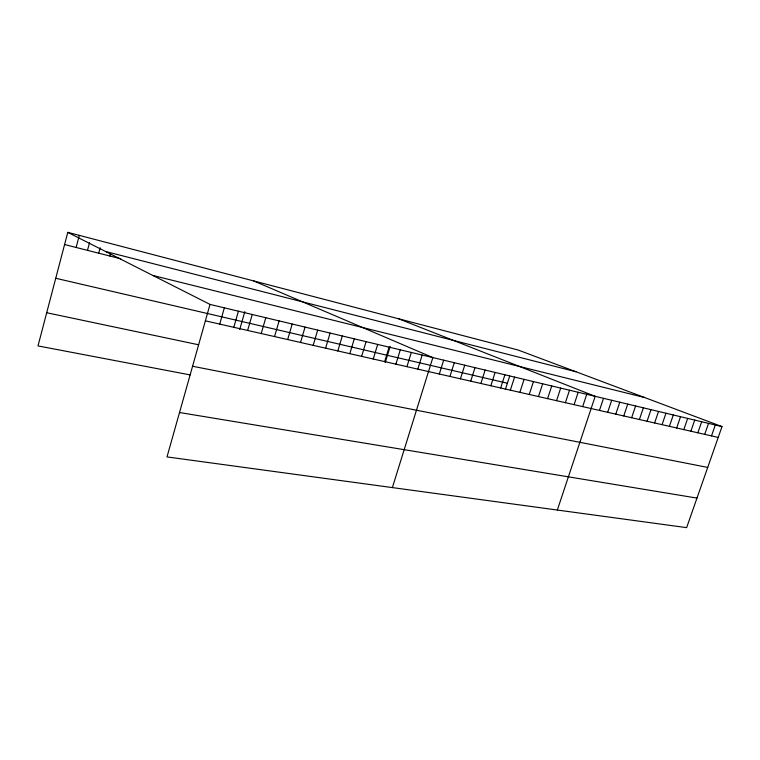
<?xml version="1.0" encoding="UTF-8"?>
<svg xmlns="http://www.w3.org/2000/svg" width="760" height="760" viewBox="0 0 760 760"><rect width="100%" height="100%" fill="white"/><g stroke="black" fill="none" stroke-linecap="round" stroke-linejoin="round"><path stroke-width="1.14" d="M67.782 232.361L210.016 304.409L167 456.921L686.641 527.639L722 426.597L518.073 349.999L67.782 232.361L38 345.914L190.114 374.898M76.123 247.465L79.306 235.372M87.495 250.344L89.519 242.706M98.714 253.194L100.159 247.769M109.782 255.997L110.361 253.849M219.725 324.102L224.352 307.828M233.814 327.303L238.421 311.182M239.714 329.488L244.834 311.619M247.646 330.448L252.234 314.478M261.221 333.535L265.8 317.718M274.559 336.566L279.12 320.901M287.66 339.549L292.201 324.016M300.523 342.475L305.055 327.085M313.177 345.344L317.69 330.106M325.603 348.175L330.096 333.07M337.82 350.949L342.304 335.977M349.828 353.685L354.293 338.837M361.637 356.364L366.082 341.648M373.245 359.005L377.673 344.423M384.665 361.599L389.082 347.139M385.272 362.491L390.184 346.417M395.894 364.154L400.292 349.819M406.942 366.662L411.322 352.45M417.81 369.132L422.18 355.043M392.378 487.597L432.858 357.589L253.631 280.915M439.318 374.024L443.65 360.164M449.958 376.447L454.28 362.7M460.427 378.822L464.73 365.199M470.725 381.168L475.009 367.65M480.871 383.467L485.137 370.063M490.846 385.738L495.102 372.447M500.678 387.97L504.906 374.784M505.372 389.481L509.675 376.115M510.35 390.174L514.567 377.093M519.878 392.34L524.067 379.354M529.255 394.469L533.434 381.596M538.489 396.568L542.659 383.791M547.589 398.639L551.741 385.966M556.558 400.681L560.69 388.094M565.392 402.686L569.506 390.203M574.094 404.662L578.189 392.274M582.673 406.609L586.748 394.316M557.336 510.045L595.194 396.33L398.63 318.791M599.459 410.428L603.506 398.316M607.677 412.3L611.705 400.273M615.771 414.133L619.78 402.202M623.751 415.948L627.75 404.101M631.626 417.743L635.607 405.973M639.388 419.51L643.359 407.825M647.054 421.249L650.997 409.649M654.607 422.969L658.531 411.445M662.055 424.659L665.969 413.221M669.408 426.331L673.303 414.969M676.656 427.975L680.542 416.698M683.81 429.609L687.676 418.409M690.869 431.214L694.725 420.09M697.841 432.791L701.679 421.743M704.719 434.359L708.538 423.387M711.512 435.898L715.312 425.001M179.522 412.519L696.977 498.094M192.575 366.253L707.712 467.419M46.702 312.74L198.607 344.784M205.38 320.844L718.209 437.427M55.746 278.274L507.385 383.22M210.016 304.409L722 426.597M152.921 275.481L644.603 397.527M64.59 244.54L120.707 258.77M105.564 251.494L575.985 371.754"/></g></svg>
